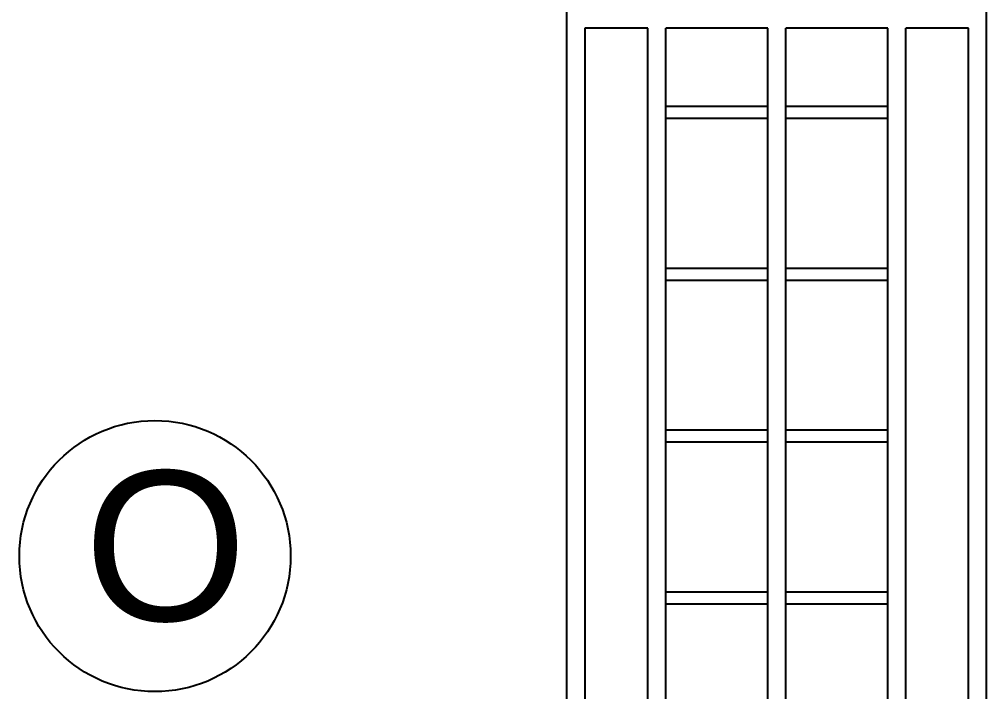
# Model space of a CAD drawing. Extents: x 3792242 to 5145247, y -1546315 to -1031918.
# Drawn here: x 4214216 to 4215829, y -1517091 to -1515969 of the extents above; entities that cross this region are included whole.
import ezdxf

# ---------------------------------------------------------------- set-up
doc = ezdxf.new("R2010")
doc.units = 0
doc.header["$MEASUREMENT"] = 0
doc.layers.add('TENKÁ', color=7, linetype='CONTINUOUS')
doc.layers.add('tzb', color=153, linetype='CONTINUOUS')
doc.styles.add('ARIAL', font='arial.ttf')

msp = doc.modelspace()

# ---------------------------------------------------------------- linework, layer by layer
at = {"layer": 'TENKÁ', "ltscale": 0.25}
msp.add_circle((4214442.449, -1516864.389), 226.172, dxfattribs=at)
at = {"layer": 'tzb', "color": 8, "ltscale": 0.25}
for p, q in [((4215129.314, -1517523.77), (4215129.314, -1514413.77)), ((4215829.314, -1517523.77), (4215829.314, -1514413.77)), ((4215159.314, -1515983.77), (4215159.314, -1517493.77)), ((4215264.314, -1515983.77), (4215159.314, -1515983.77)), ((4215264.314, -1517493.77), (4215264.314, -1515983.77)), ((4215464.314, -1515983.77), (4215294.314, -1515983.77)), ((4215294.314, -1517493.77), (4215294.314, -1515983.77)), ((4215464.314, -1517493.77), (4215464.314, -1515983.77)), ((4215664.314, -1515983.77), (4215494.314, -1515983.77)), ((4215494.314, -1517493.77), (4215494.314, -1515983.77)), ((4215664.314, -1517493.77), (4215664.314, -1515983.77)), ((4215799.314, -1515983.77), (4215694.314, -1515983.77)), ((4215694.314, -1517493.77), (4215694.314, -1515983.77)), ((4215799.314, -1517493.77), (4215799.314, -1515983.77)), ((4215294.314, -1516113.77), (4215464.314, -1516113.77)), ((4215494.314, -1516113.77), (4215664.314, -1516113.77)), ((4215294.314, -1516133.77), (4215464.314, -1516133.77)), ((4215494.314, -1516133.77), (4215664.314, -1516133.77)), ((4215294.314, -1516383.77), (4215464.314, -1516383.77)), ((4215494.314, -1516383.77), (4215664.314, -1516383.77)), ((4215294.314, -1516403.77), (4215464.314, -1516403.77)), ((4215494.314, -1516403.77), (4215664.314, -1516403.77)), ((4215294.314, -1516653.77), (4215464.314, -1516653.77)), ((4215494.314, -1516653.77), (4215664.314, -1516653.77)), ((4215294.314, -1516673.77), (4215464.314, -1516673.77)), ((4215494.314, -1516673.77), (4215664.314, -1516673.77)), ((4215294.314, -1516923.77), (4215464.314, -1516923.77)), ((4215494.314, -1516923.77), (4215664.314, -1516923.77)), ((4215294.314, -1516943.77), (4215464.314, -1516943.77)), ((4215494.314, -1516943.77), (4215664.314, -1516943.77))]:
    msp.add_line(p, q, dxfattribs=at)

# ---------------------------------------------------------------- texts
at = {"layer": 'TENKÁ', "lineweight": 40, "ltscale": 0.25, "style": 'ARIAL'}
msp.add_text('O', height=250, dxfattribs=at).set_placement((4214324.262, -1516972.279))

doc.saveas('drawing.dxf')
